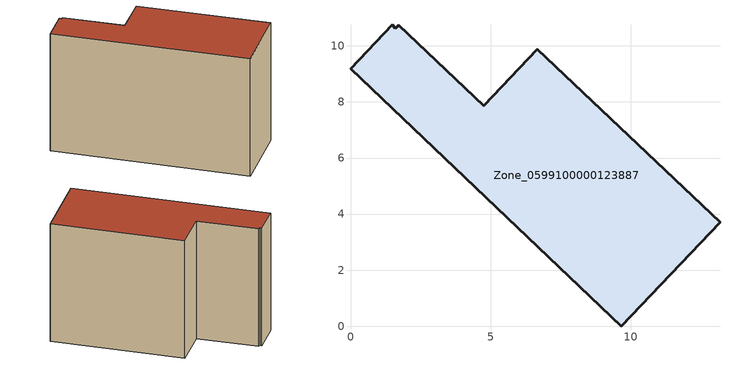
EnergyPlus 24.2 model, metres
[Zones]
Zone_0599100000123887
 floor ground (C_G): 1.49,10.75 1.6,10.63 1.72,10.74 4.75,7.87 6.67,9.89 13.19,3.7 9.67,0 0,9.18 z2.83
 wall outside (C_F): 9.67,0 13.19,3.7 6.67,9.89 4.75,7.87 1.72,10.74 1.6,10.63 1.49,10.75 0,9.18 9.67,0 z2.83:11.39
 roof outside (C_R): 1.6,10.63 1.49,10.75 0,9.18 9.67,0 13.19,3.7 6.67,9.89 4.75,7.87 1.72,10.74 z11.39
[BUILDING]
Pand.0599100000123887: North Axis=0; Terrain=City; Loads Convergence Tolerance Value=0.04; Temperature Convergence Tolerance Value=0.4; Solar Distribution=FullExterior; Maximum Number of Warmup Days=25; Minimum Number of Warmup Days=1
[Site:Location]
Rotterdam.The.Hague.AP_ZH_NLD Design_Conditions: Latitude=51.96; Longitude=4.45; Time Zone=1; Elevation=-4.5
[SITE:GROUNDTEMPERATURE:BUILDINGSURFACE]
18, 18, 18, 18, 18, 18, 18, 18, 18, 18, 18, 18
[MATERIAL] Thermal Absorptance=0.9; Solar Absorptance=0.7; Visible Absorptance=0.7
Name | Roughness | Thickness | Conductivity | Density | Specific Heat
G.TI.1975-1991 | MediumSmooth | 0.15 | 0.288461 | 540 | 1210
F.TI.1975-1991 | Rough | 0.3 | 0.230769 | 1920 | 840
R.TI.1975-1991 | MediumRough | 0.2 | 0.153846 | 1500 | 1000
[CONSTRUCTION]
C_G: G.TI.1975-1991
C_F: F.TI.1975-1991
C_R: R.TI.1975-1991
[ZONE]
Zone_0599100000123887: Type=1; Multiplier=1; Ceiling Height=Autocalculate; Volume=Autocalculate; Floor Area=autocalculate; Part of Total Floor Area=Yes
[ZONEINFILTRATION:DESIGNFLOWRATE]
Infil_Zone_0599100000123887: Zone or ZoneList or Space or SpaceList=Zone_0599100000123887; Schedule=AlwaysOn; Design Flow Rate Calculation Method=Flow/Area; Flow Rate per Floor Area=0.003; Constant Term Coefficient=1; Temperature Term Coefficient=0; Velocity Term Coefficient=0; Velocity Squared Term Coefficient=0
[HVACTEMPLATE:ZONE:IDEALLOADSAIRSYSTEM]
Zone_0599100000123887: Maximum Heating Supply Air Temperature=50; Minimum Cooling Supply Air Temperature=13; Maximum Heating Supply Air Humidity Ratio=0.0156; Minimum Cooling Supply Air Humidity Ratio=0.0077; Heating Limit=NoLimit; Cooling Limit=NoLimit; Dehumidification Control Type=ConstantSensibleHeatRatio; Cooling Sensible Heat Ratio=0.7; Dehumidification Setpoint=60; Humidification Control Type=None; Humidification Setpoint=30; Outdoor Air Method=None; Outdoor Air Flow Rate per Person=0.00944; Outdoor Air Flow Rate per Zone Floor Area=0; Outdoor Air Flow Rate per Zone=0; Demand Controlled Ventilation Type=None; Outdoor Air Economizer Type=NoEconomizer; Heat Recovery Type=None; Sensible Heat Recovery Effectiveness=0.7; Latent Heat Recovery Effectiveness=0.65
[ZONECONTROL:THERMOSTAT]
ThermostatControl_Zone_0599100000123887: Zone or ZoneList=Zone_0599100000123887; Control Type Schedule=DualSetpointControlType; Control 1=Thermostat_Zone_0599100000123887; Temperature Difference Between Cutout And Setpoint=0
[THERMOSTATSETPOINT:DUALSETPOINT]
Thermostat_Zone_0599100000123887: Heating Setpoint Temperature Schedule=HeatingSetpoint_Zone_0599100000123887; Cooling Setpoint Temperature Schedule=CoolingSetpoint_Zone_0599100000123887
[SCHEDULE:COMPACT]
HeatingSetpoint_Zone_0599100000123887: Through: 12/31, For: AllDays, Until: 24:00, 21
CoolingSetpoint_Zone_0599100000123887: Through: 12/31, For: AllDays, Until: 24:00, 24
DualSetpointControlType: Through: 12/31, For: AllDays, Until: 24:00, 4
AlwaysOn: Through: 12/31, For: AllDays, Until: 24:00, 1
